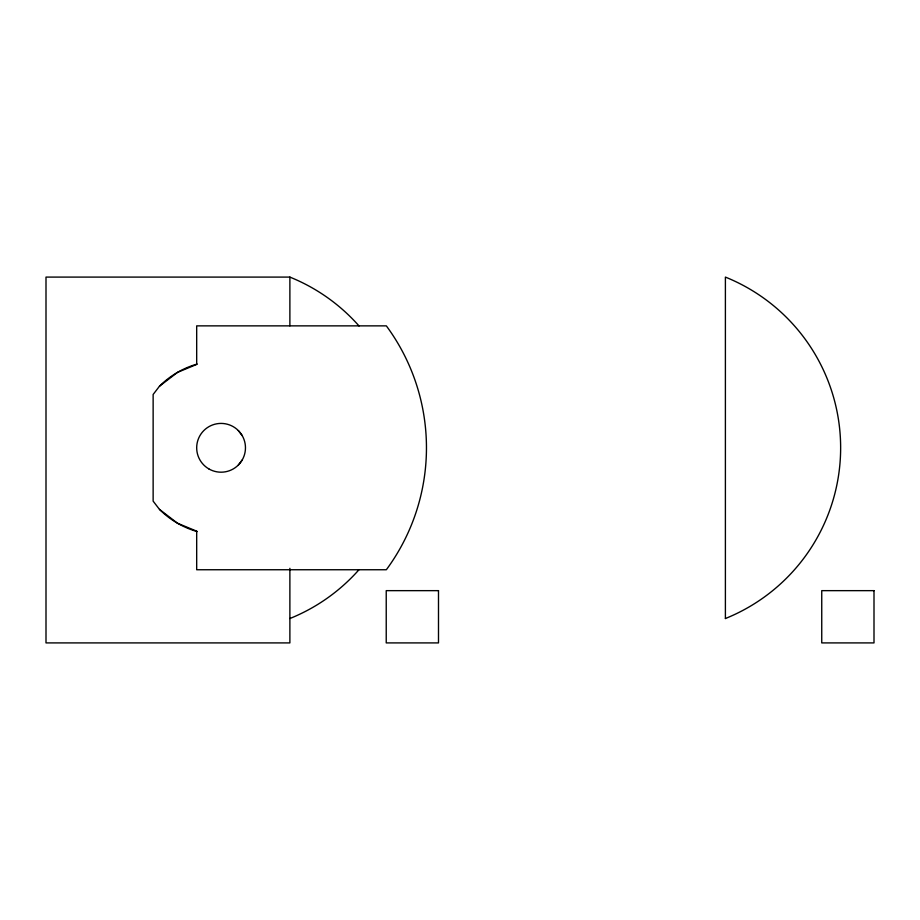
<?xml version="1.0" encoding="UTF-8"?>
<svg xmlns="http://www.w3.org/2000/svg" width="920" height="920" viewBox="0 0 920 920"><rect width="100%" height="100%" fill="white"/><g stroke="black" fill="none" stroke-linecap="round" stroke-linejoin="round"><path stroke-width="1.38" d="M159.482 386.216L153.134 394.484L153.134 501.124L159.482 509.392L177.525 523.238L196.684 531.173L196.684 569.745L386.342 569.745A205.39 205.39 0 0 0 386.342 325.864L196.684 325.864L196.684 364.435L177.525 372.37L159.482 386.216A87.101 87.101 0 0 1 197.167 364.044M238.314 465.048L242.19 460M359.053 325.979A184.069 184.069 0 0 0 289.88 277.092L46 277.092L46 642.907L289.88 642.907L289.88 568.318M238.314 430.56L242.19 435.608M289.88 277.092L289.88 325.864M359.053 569.641A184.069 184.069 0 0 1 289.88 618.528M197.167 531.564A87.101 87.101 0 0 1 159.482 509.392M438.495 590.651L386.228 590.651L386.228 642.907L438.495 642.907L438.495 590.651M874 590.651L821.744 590.651L821.744 642.907L874 642.907L874 590.651M725.397 618.528L725.397 277.092A184.069 184.069 0 0 1 725.397 618.528M208.874 468.924A24.392 24.392 0 0 0 245.467 447.81A24.392 24.392 0 0 0 208.874 426.684A24.392 24.392 0 0 0 208.874 468.924"/></g></svg>
